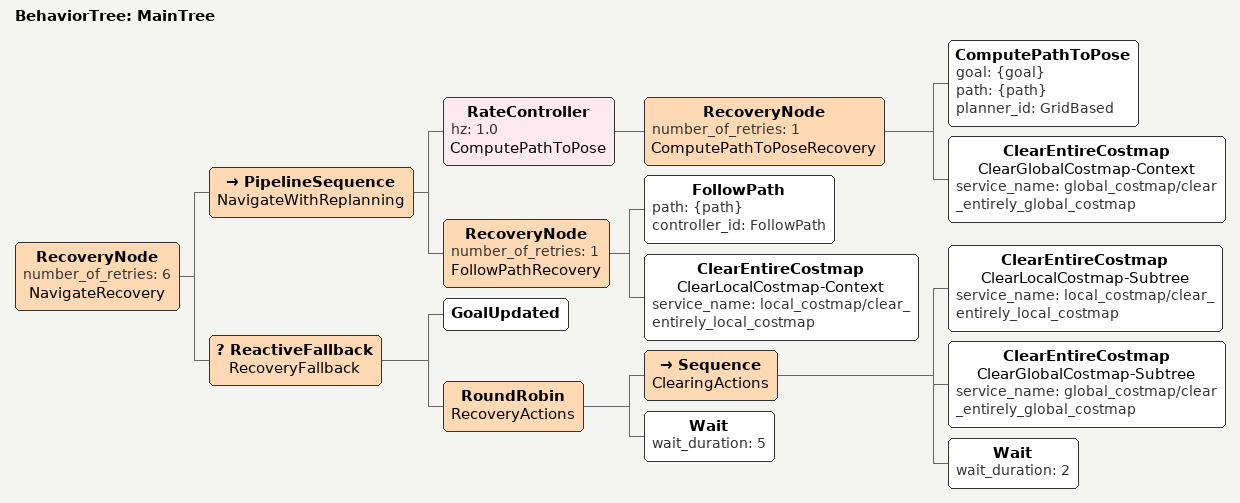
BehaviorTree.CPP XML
<?xml version="1.0"?>
<root main_tree_to_execute="MainTree">
  <BehaviorTree ID="MainTree">
    <RecoveryNode number_of_retries="6" name="NavigateRecovery">
      <PipelineSequence name="NavigateWithReplanning">
        <RateController hz="1.0" name="ComputePathToPose">
          <RecoveryNode number_of_retries="1" name="ComputePathToPoseRecovery">
            <ComputePathToPose goal="{goal}" path="{path}" planner_id="GridBased"/>
            <ClearEntireCostmap name="ClearGlobalCostmap-Context"
                                service_name="global_costmap/clear_entirely_global_costmap"/>
          </RecoveryNode>
        </RateController>
        <RecoveryNode number_of_retries="1" name="FollowPathRecovery">
          <FollowPath path="{path}" controller_id="FollowPath"/>
          <ClearEntireCostmap name="ClearLocalCostmap-Context"
                              service_name="local_costmap/clear_entirely_local_costmap"/>
        </RecoveryNode>
      </PipelineSequence>
      <ReactiveFallback name="RecoveryFallback">
        <GoalUpdated/>
        <RoundRobin name="RecoveryActions">
          <Sequence name="ClearingActions">
            <ClearEntireCostmap name="ClearLocalCostmap-Subtree"
                                service_name="local_costmap/clear_entirely_local_costmap"/>
            <ClearEntireCostmap name="ClearGlobalCostmap-Subtree"
                                service_name="global_costmap/clear_entirely_global_costmap"/>
            <Wait wait_duration="2"/>
          </Sequence>
          <Wait wait_duration="5"/>
        </RoundRobin>
      </ReactiveFallback>
    </RecoveryNode>
  </BehaviorTree>
</root>
